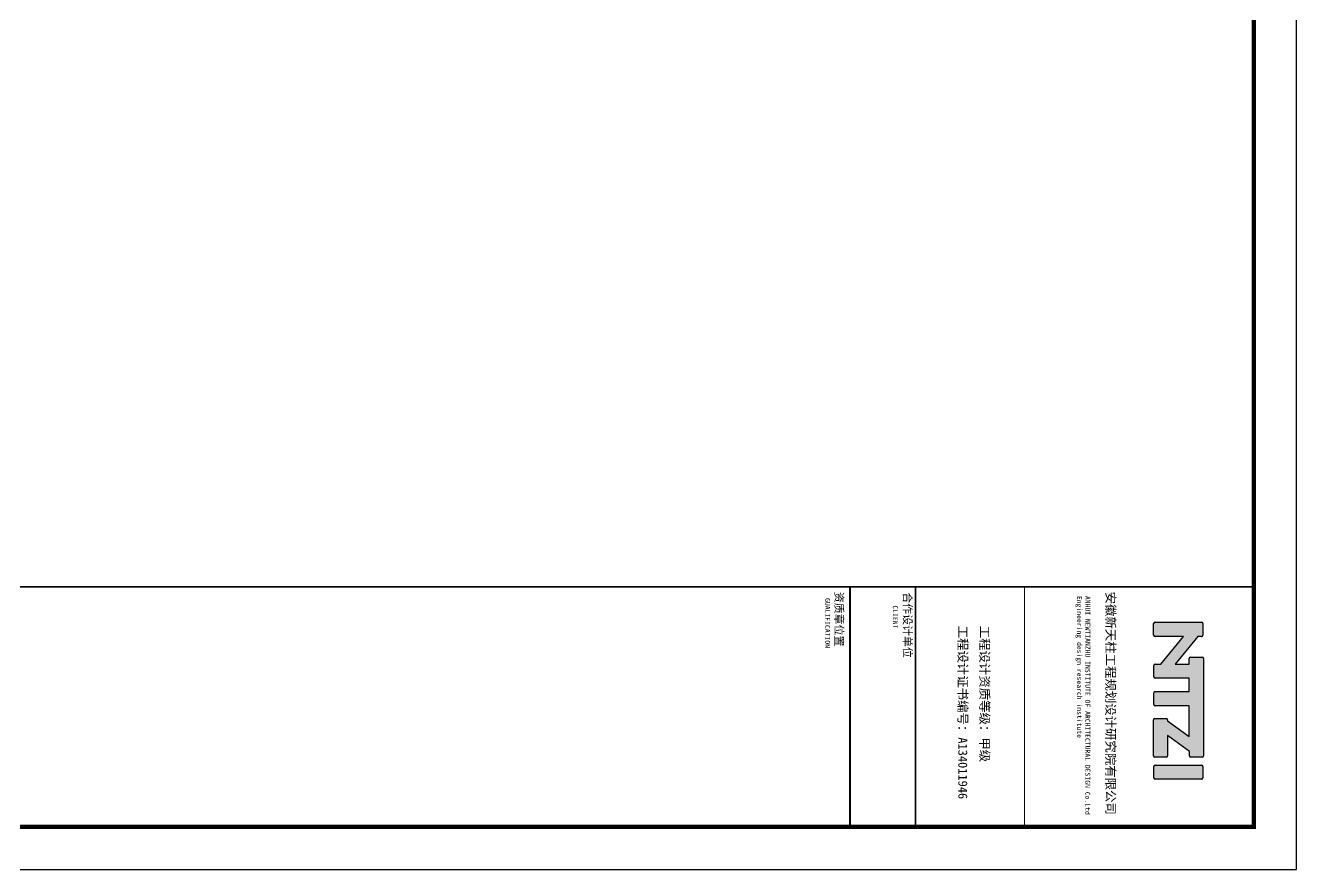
# Model space of a CAD drawing. Extents: x -496980 to 486425, y -292187 to -29437.
# Drawn here: x -228406 to -154156, y -292187 to -242858 of the extents above; entities that cross this region are included whole.
import ezdxf

# ---------------------------------------------------------------- set-up
doc = ezdxf.new("R2010")
doc.units = 0
doc.header["$LTSCALE"] = 1000
doc.header["$MEASUREMENT"] = 0
doc.layers.add('PUB_TEXT', color=7, linetype='Continuous')
doc.layers.add('PUB_TITLE', color=4, linetype='Continuous')
doc.styles.add('TQ', font='')
doc.styles.get('TQ').set_extended_font_data('SimSun')

msp = doc.modelspace()

# ---------------------------------------------------------------- hatches: boundary and pattern name
h = msp.add_hatch(color=256)
h.paths.add_polyline_path([(-160754.1, -278568.4), (-162075.5, -280184.9), (-162418.9, -280184.9, 0.4142136), (-162498.9, -280264.9), (-162498.9, -280922.8, 0.4142136), (-162418.9, -281002.8), (-160421.5, -281002.8), (-160421.5, -281787), (-162415.6, -281787, 0.4142136), (-162495.6, -281867), (-162495.6, -282542.1, 0.4142136), (-162415.6, -282622.1), (-160421.9, -282622.1), (-160421.9, -284403.6), (-161699.9, -283498.2), (-161699.9, -283443.1, 0.4142136), (-161779.9, -283363.1), (-162436.5, -283363.1, 0.4142136), (-162516.5, -283443.1), (-162516.5, -285543.8, 0.4142136), (-162436.5, -285623.8), (-161774.4, -285623.8, 0.4142136), (-161694.4, -285543.8), (-161694.4, -284343.3), (-160409.6, -285279.5), (-160409.6, -285545.7, 0.4142136), (-160329.6, -285625.7), (-159678.4, -285625.7, 0.4142136), (-159598.4, -285545.7), (-159598.4, -279849.4, 0.4142136), (-159678.4, -279769.4), (-160344.8, -279769.4, 0.4142136), (-160424.8, -279849.4), (-160424.8, -280177), (-161245.2, -280177), (-159927.8, -278564), (-159706.5, -278564.5, 0.4148904), (-159626.3, -278484.5), (-159626.3, -277814.5, 0.4142136), (-159706.3, -277734.5), (-162424.4, -277734.5, 0.4142136), (-162504.4, -277814.5), (-162504.4, -278488.4, 0.4142136), (-162424.4, -278568.4)])
h.paths.add_polyline_path([(-162418.8, -286078.9, 0.4142136), (-162498.8, -286158.9), (-162498.8, -286827.4, 0.4142136), (-162418.8, -286907.4), (-159708.8, -286907.4, 0.4142136), (-159628.8, -286827.4), (-159628.8, -286158.9, 0.4142136), (-159708.8, -286078.9)])

# ---------------------------------------------------------------- linework, layer by layer
for p, q in [((-162504.4, -278488.4), (-162504.4, -277814.5)), ((-162424.4, -277734.5), (-159706.3, -277734.5)), ((-159626.3, -277814.5), (-159626.3, -278484.5)), ((-160754.1, -278568.4), (-162424.4, -278568.4)), ((-162075.5, -280184.9), (-160754.1, -278568.4)), ((-159927.8, -278564), (-161245.2, -280177)), ((-159706.5, -278564.5), (-159927.8, -278564)), ((-160424.8, -280177), (-160424.8, -279849.4)), ((-160344.8, -279769.4), (-159678.4, -279769.4)), ((-159598.4, -279849.4), (-159598.4, -285545.7)), ((-162498.9, -280922.8), (-162498.9, -280264.9)), ((-162418.9, -280184.9), (-162075.5, -280184.9)), ((-161245.2, -280177), (-160424.8, -280177)), ((-160421.5, -281002.8), (-162418.9, -281002.8)), ((-160421.5, -281787), (-160421.5, -281002.8)), ((-162495.6, -282542.1), (-162495.6, -281867)), ((-162415.6, -281787), (-160421.5, -281787)), ((-160421.9, -282622.1), (-162415.6, -282622.1)), ((-160421.9, -284403.6), (-160421.9, -282622.1)), ((-162516.5, -285543.8), (-162516.5, -283443.1)), ((-162436.5, -283363.1), (-161779.9, -283363.1)), ((-161699.9, -283443.1), (-161699.9, -283498.2)), ((-161699.9, -283498.2), (-160421.9, -284403.6)), ((-160409.6, -285279.5), (-161694.4, -284343.3)), ((-161694.4, -284343.3), (-161694.4, -285543.8)), ((-161774.4, -285623.8), (-162436.5, -285623.8)), ((-160409.6, -285545.7), (-160409.6, -285279.5)), ((-159678.4, -285625.7), (-160329.6, -285625.7)), ((-162498.8, -286827.4), (-162498.8, -286158.9)), ((-162418.8, -286078.9), (-159708.8, -286078.9)), ((-159628.8, -286158.9), (-159628.8, -286827.4)), ((-159708.8, -286907.4), (-162418.8, -286907.4))]:
    msp.add_line(p, q)
for centre, start, end in [((-162424.4, -277814.5, -69.6), 90, 180), ((-159706.3, -277814.5, -69.6), 0, 90), ((-162424.4, -278488.4, -69.6), 180, 270), ((-159706.3, -278484.5, -69.6), 269.867634, 0), ((-160344.8, -279849.4, -69.6), 90, 180), ((-159678.4, -279849.4, -69.6), 0, 90), ((-162418.9, -280264.9, -69.6), 90, 180), ((-162418.9, -280922.8, -69.6), 180, 270), ((-162415.6, -281867, -69.6), 90, 180), ((-162415.6, -282542.1, -69.6), 180, 270), ((-162436.5, -283443.1, -69.6), 90, 180), ((-161779.9, -283443.1, -69.6), 0, 90), ((-162436.5, -285543.8, -69.6), 180, 270), ((-161774.4, -285543.8, -69.6), 270, 0), ((-160329.6, -285545.7, -69.6), 180, 270), ((-159678.4, -285545.7, -69.6), 270, 0), ((-162418.8, -286158.9, -69.6), 90, 180), ((-159708.8, -286158.9, -69.6), 0, 90), ((-162418.8, -286827.4, -69.6), 180, 270), ((-159708.8, -286827.4, -69.6), 270, 0)]:
    msp.add_arc(centre, 80, start, end)
at = {"layer": 'PUB_TEXT'}
for q in [(-156656, -287847.4), (-157979.8, -289686.9)]:
    msp.add_line((-156656, -289686.9), q, dxfattribs=at)
at = {"layer": 'PUB_TITLE', "lineweight": 40}
msp.add_line((-180244.2, -275655.7), (-180244.2, -289680.7), dxfattribs=at)
at = {"layer": 'PUB_TITLE'}
msp.add_line((-156656, -289686.9), (-156656, -275661.9), dxfattribs=at)
msp.add_lwpolyline([(-302656, -29436.9), (-302656, -292186.9), (-154156, -292186.9), (-154156, -29436.9)], close=True, dxfattribs=at)
at = {"layer": 'PUB_TITLE', "const_width": 250}
msp.add_lwpolyline([(-300156, -35686.9), (-300156, -289686.9), (-156656, -289686.9), (-156656, -35686.9)], close=True, dxfattribs=at)
at = {"layer": 'PUB_TITLE', "lineweight": 40, "elevation": -69.6}
for points, const_width in [([(-156656, -275661.9), (-300156, -275661.9)], 106.2), ([(-180243.5, -275661.9), (-180243.5, -289686.9)], 106.2), ([(-176418.5, -275661.9), (-176418.5, -289686.9)], 106.2), ([(-170043.5, -275661.9), (-170043.5, -289686.9)], 63.8)]:
    msp.add_lwpolyline(points, dxfattribs=dict(at, const_width=const_width))

# ---------------------------------------------------------------- texts
at = {"layer": 'PUB_TEXT', "attachment_point": 1, "rotation": 270, "style": 'TQ'}
for s, insert, char_height, width in [('资质章位置', (-180647.3, -275958.8, -69.6), 467.5, 5312.5), ('合作设计单位', (-176643.1, -275985.6, -69.6), 467.5, 4373.15), ('ANHUI NEWTIANZHU INSTITUTE OF ARCHITECTURAL DESIGN Co.Ltd\\PEngineering design research institute', (-166212, -276192.9, -69.6), 286.875, 13143.385), ('GUALIFICATION', (-181404, -276320, -69.6), 286.875, 6702.25), ('CLIENT', (-177450.6, -276750.8, -69.6), 286.87, 5998.875)]:
    msp.add_mtext(s, dxfattribs=dict(at, insert=insert, char_height=char_height, width=width))
at = {"layer": 'PUB_TEXT', "char_height": 531.25, "attachment_point": 1, "rotation": 270, "style": 'TQ'}
for s, insert in [('安徽新天柱工程规划设计研究院有限公司 ', (-164749, -275947.3, -69.6)), ('工程设计证书编号：A134011946', (-173383.5, -277936.8, -69.6)), ('工程设计资质等级：甲级 ', (-172108.5, -277936.8, -69.6))]:
    msp.add_mtext(s, dxfattribs=dict(at, insert=insert))

doc.saveas('drawing.dxf')
